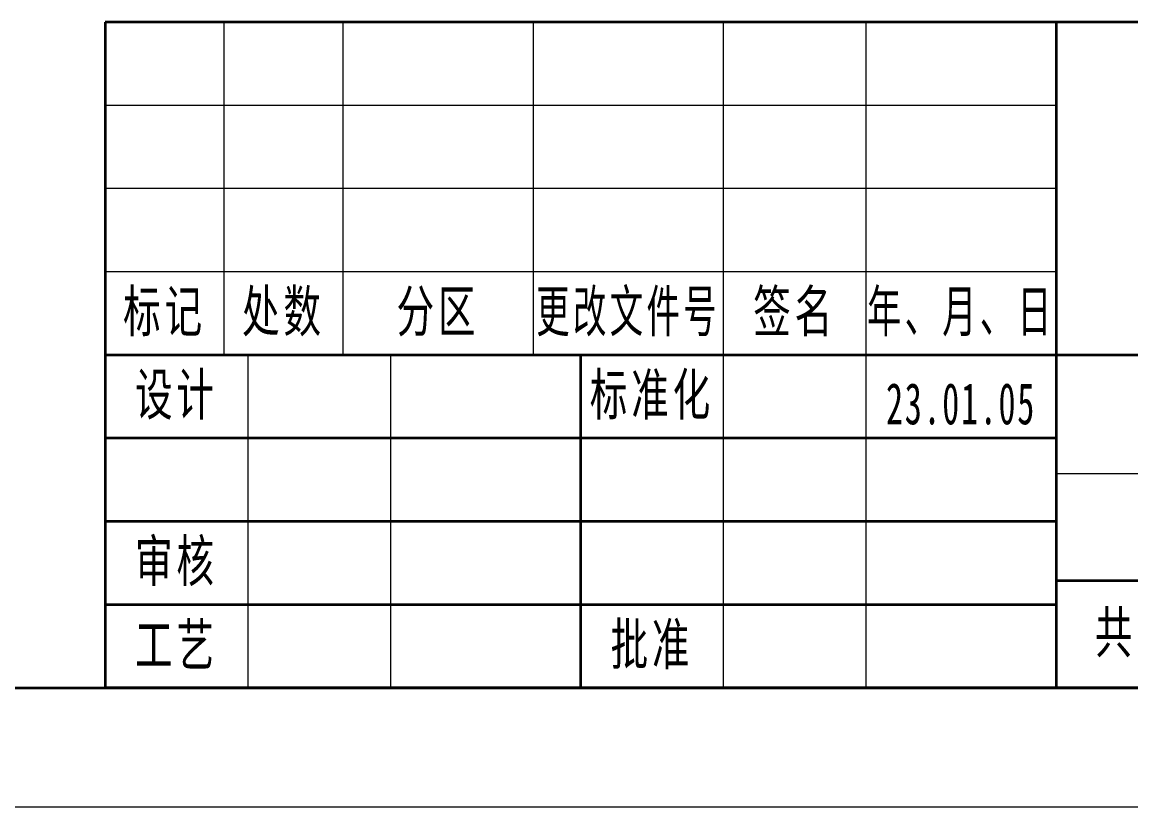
# Model space of a CAD drawing. Header units: millimetres. Extents: x -148 to 148, y -105 to 105.
# Drawn here: x -48.5 to 44.8, y -105 to -39 of the extents above; entities that cross this region are included whole.
import ezdxf

# ---------------------------------------------------------------- set-up
doc = ezdxf.new("R2010")
doc.units = ezdxf.units.MM
for name, color, linetype, lineweight in [('尺寸线层', 3, 'Continuous', 18), ('粗实线层', 7, 'Continuous', 35), ('细实线层', 7, 'Continuous', 18)]:
    doc.layers.add(name, color=color, linetype=linetype, lineweight=lineweight)
doc.styles.add('标准', font='', dxfattribs={"width": 0.667})
doc.styles.get('标准').set_extended_font_data('宋体')

# ---------------------------------------------------------------- blocks, each defined once
blk = doc.blocks.new('$CAXA_FRAME_13B17AC1$')
at = {"layer": '粗实线层'}
blk.add_line((-138.5, -95), (138.5, -95), dxfattribs=at)
at = {"layer": '细实线层'}
blk.add_line((-148.5, -105), (148.5, -105), dxfattribs=at)

msp = doc.modelspace()

# ---------------------------------------------------------------- linework, layer by layer
at = {"layer": '粗实线层', "color": 7}
for p, q in [((138.5, -39), (-41.5, -39)), ((-41.5, -39), (-41.5, -95)), ((38.5, -39), (38.5, -95)), ((88.5, -67), (-41.5, -67)), ((-1.5, -67), (-1.5, -95)), ((38.5, -74), (-41.5, -74)), ((38.5, -81), (-41.5, -81)), ((138.5, -86), (38.5, -86)), ((38.5, -88), (-41.5, -88)), ((138.5, -95), (-41.5, -95))]:
    msp.add_line(p, q, dxfattribs=at)
at = {"layer": '细实线层', "color": 7}
for p, q in [((-31.5, -39), (-31.5, -67)), ((-21.5, -39), (-21.5, -67)), ((-5.5, -39), (-5.5, -67)), ((10.5, -39), (10.5, -95)), ((22.5, -39), (22.5, -95)), ((38.5, -46), (-41.5, -46)), ((38.5, -53), (-41.5, -53)), ((38.5, -60), (-41.5, -60)), ((-29.5, -67), (-29.5, -95)), ((-17.5, -67), (-17.5, -95)), ((88.5, -77), (38.5, -77))]:
    msp.add_line(p, q, dxfattribs=at)

# ---------------------------------------------------------------- block references
at = {"layer": '粗实线层'}
msp.add_blockref('$CAXA_FRAME_13B17AC1$', (0, 0), dxfattribs=at)

# ---------------------------------------------------------------- texts
at = {"layer": '尺寸线层', "color": 7, "attachment_point": 5, "line_spacing_factor": 0.963108, "style": '标准'}
for s, insert, char_height, width in [('\\T1.1;标记', (-36.5, -63.5), 3.4806, 18), ('\\T1.1;处数', (-26.5, -63.5), 3.4806, 18), ('\\T1.1;分区', (-13.5, -63.5), 3.4806, 30), ('\\T1.1;{\\W0.592404;更改文件号}', (2.5, -63.5), 3.48056, 30), ('\\T1.1;签名', (16.5, -63.5), 3.4806, 22), ('\\T1.1;{\\W0.605422;年、月、日}', (30.5, -63.5), 3.48056, 30), ('\\T1.1;设计', (-35.5, -70.5), 3.4806, 22), ('\\T1.1;标准化', (4.5, -70.5), 3.4806, 22), ('{\\W0.60542;\\T1.1;23.01.05}', (30.5, -71.115), 3.48056, 30), ('\\T1.1;审核', (-35.5, -84.5), 3.4806, 22), ('\\T1.1;共', (43.5, -90.5), 3.4806, 8), ('\\T1.1;工艺', (-35.5, -91.5), 3.4806, 22), ('\\T1.1;批准', (4.5, -91.5), 3.4806, 22)]:
    msp.add_mtext(s, dxfattribs=dict(at, insert=insert, char_height=char_height, width=width))

doc.saveas('drawing.dxf')
